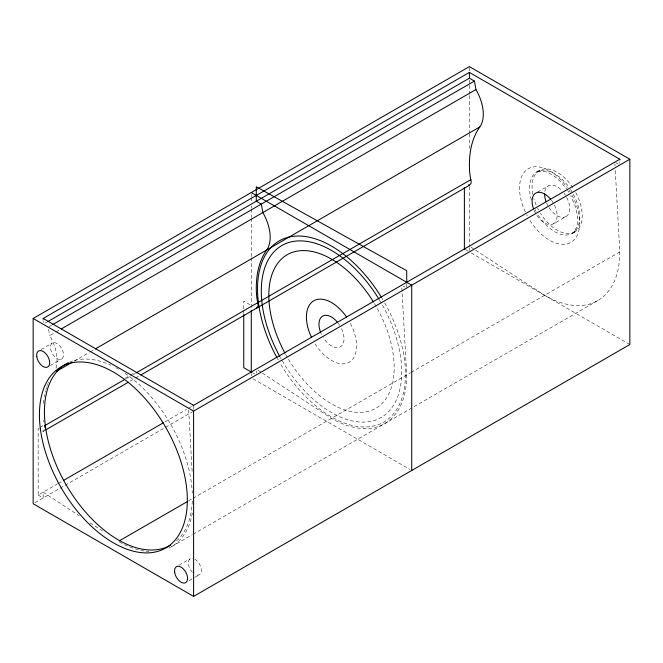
<?xml version="1.0" encoding="UTF-8"?>
<svg xmlns="http://www.w3.org/2000/svg" width="663" height="663" viewBox="0 0 663 663"><rect width="100%" height="100%" fill="white"/><g stroke="black" fill="none" stroke-linecap="round" stroke-linejoin="round"><path stroke-width="0.5" stroke-dasharray="3.31 2.49" d="M43.485 403.502L43.915 399.441M44.272 396.98L44.711 394.568M45.217 392.214L45.556 390.83M45.921 389.471L46.443 387.689M46.866 386.388L47.164 385.526M47.471 384.681L47.786 383.844M48.117 383.015L48.457 382.203M42.241 430.834L43.178 431.373L44.694 429.583A6.721 3.887 60 0 0 44.802 429.234M44.951 323.237L46.733 322.21M49.079 326.644L51.747 325.102M55.99 368.106A35.454 20.47 60 0 0 49.733 335.611L55.062 332.536M55.949 332.022L59.496 329.975M41.156 349.525L52.36 343.053M50.371 365.495L61.576 359.023M74.024 361.227L89.115 352.517M90.011 352.003L93.558 349.948M39.954 427.444L43.534 425.381M125.017 378.333L129.492 375.755M130.387 375.233L133.976 373.17M126.351 378.54L129.898 376.493M133.454 374.438L135.227 373.41M43.178 431.373L44.951 430.353M130.197 381.134L134.639 378.573M135.525 378.059L139.968 375.498M539.417 170.524L536.906 171.966L539.989 170.938L538.903 171.129L544.746 171.402L548.666 172.803L553.514 175.604L560.492 181.538L566.542 188.872M537.536 192.079L548.276 185.872M39.1 429.027L38.164 428.48L38.164 495.07L57.698 483.791M58.278 483.46L62.14 481.222M164.83 421.941L186.452 409.452M188.59 408.217L192.668 405.864M34.94 502.72L192.602 411.698M534.113 210.328A17.727 10.235 60 0 0 553.472 223.821L566.003 216.577A17.727 10.235 60 0 0 564.006 193.074M575.766 192.593A35.454 20.47 60 0 1 574.871 231.934L572.368 233.376L574.796 231.23L574.083 232.067L576.777 226.879L577.606 221.434L577.382 215.699L575.327 206.4L570.752 195.684M188.541 500.888L192.096 498.833M192.983 498.327L410.53 372.722M411.151 372.357L619.822 251.89L615.223 169.62M171.576 546.652L192.171 534.768M193.066 534.245L597.794 300.579M179.051 565.199L190.248 558.735M189.129 580.672L194.3 577.688M195.162 577.191L199.472 574.705M615.745 162.684L618.256 164.134M465.633 249.719L468.136 251.169M471.186 252.926L628.955 344.014M403.369 286.143L405.043 287.112M250.017 304.723L243.752 301.101L243.752 309.298M252.702 372.855L254.493 373.891M253.067 378.855L409.933 469.429M38.164 495.07L43.178 497.963L43.178 492.17L79.22 515.756M470.962 247.125L473.307 248.666M475.661 250.2L544.605 295.317A106.37 61.41 60 0 0 619.822 251.89M258.015 370.269L261.471 372.531M262.341 373.095L331.5 418.353A106.37 61.41 60 0 0 406.717 374.926L401.811 287.245M90.185 522.933L103.503 531.643M567.661 190.521L568.746 192.212M48.581 329.271L49.733 335.611M614.908 164.01L615.015 165.883M188.698 410.082L192.245 473.655M619.822 161.78L619.822 163.231M469.396 67.643L469.396 71.786M469.396 80.066L469.396 84.209M469.396 85.237L469.396 94.552M469.396 95.588L469.396 132.857M469.396 133.893L469.396 148.379M469.396 186.676L469.396 246.711M469.396 247.747L469.396 250.44M406.717 283.988L406.717 287.054M256.283 371.065L256.283 372.996M251.269 194.607L251.269 196.679M251.269 197.715L251.269 201.859M251.269 205.994L251.269 208.066M251.269 209.102L251.269 217.381M251.269 218.417L251.269 256.714M251.269 257.75L251.269 309.505M251.269 373.683L251.269 375.747M243.752 310.325L243.752 313.392M193.604 406.767L193.604 409.303M43.178 320.643L43.178 322.45M574.871 231.934A35.454 20.47 60 0 1 540.353 213.038M538.522 209.864A35.454 20.47 60 0 1 537.676 208.24M536.16 204.95A35.454 20.47 60 0 1 533.831 198.428M532.828 194.267A35.454 20.47 60 0 1 544.207 168.957A35.454 20.47 60 0 1 573.934 189.419M43.899 421.95A41.015 23.677 60 0 1 43.667 420.317M149.059 551.541A106.37 61.41 60 0 1 146.075 551.276M144.103 551.003A106.37 61.41 60 0 1 119.241 541.87M192.353 513.038A106.37 61.41 60 0 1 166.653 549.014M570.429 189.311A35.454 20.47 60 0 1 573.686 232.489A35.454 20.47 60 0 1 537.85 214.489M536.011 211.306A35.454 20.47 60 0 1 535.165 209.674M531.32 199.853A35.454 20.47 60 0 1 538.779 171.095A35.454 20.47 60 0 1 568.332 186.328M571.97 195.212A42.548 24.564 60 0 1 570.619 242.575A42.548 24.564 60 0 1 528.908 218.807M527.276 215.923A42.548 24.564 60 0 1 526.754 214.945M525.303 211.986A42.548 24.564 60 0 1 528.345 168.725A42.548 24.564 60 0 1 567.337 187.72M569.177 190.455A42.548 24.564 60 0 1 570.337 192.336M566.003 216.577A17.727 10.235 60 0 1 546.652 203.093M544.82 191.474A17.727 10.235 60 0 1 561.76 190.43M551.467 200.309A17.727 10.235 60 0 1 553.472 223.821M69.275 362.329A104.597 60.391 60 0 1 110.895 365.247M115.901 367.741A104.597 60.391 60 0 1 118.395 369.134M125.042 373.319A104.597 60.391 60 0 1 192.278 493.355M192.278 501.037A104.597 60.391 60 0 1 175.811 541.514M194.864 559.191A9.216 5.321 60 0 1 201.378 570.478A9.216 5.321 60 0 1 194.864 574.241M192.461 572.335A9.216 5.321 60 0 1 188.342 562.953A9.216 5.321 60 0 1 192.461 558.337M384.722 302.925A104.597 60.391 60 0 1 383.794 422.082A104.597 60.391 60 0 1 280.142 363.307M278.278 360.075A104.597 60.391 60 0 1 277.366 358.443M381.896 298.093A104.597 60.391 60 0 1 382.858 299.693M379.601 300.223A99.276 57.316 60 0 1 381.142 417.475A99.276 57.316 60 0 1 280.366 357.514M350.445 323.478A35.454 20.47 60 0 1 349.227 362.205A35.454 20.47 60 0 1 315.082 343.898M341.536 328.616A17.727 10.235 60 0 1 340.044 347.022A17.727 10.235 60 0 1 323.287 337.699M321.464 334.384A17.727 10.235 60 0 1 320.958 333.24M338.279 323.237A17.727 10.235 60 0 1 339.713 325.301M374.446 303.571A88.643 51.175 60 0 1 375.598 408.391A88.643 51.175 60 0 1 285.405 353.934M573.255 232.779L572.409 233.434L573.263 232.804M537.85 171.477L536.881 171.899L537.875 171.493M50.57 348.771A9.216 5.321 60 0 0 61.236 359.197A9.216 5.321 60 0 0 59.098 345.158A9.216 5.321 60 0 0 50.57 348.771"/><path stroke-width="0.99" d="M47.62 321.696L469.396 78.193L474.41 81.085L475.943 89.538A35.454 20.47 60 0 1 479.813 126.948C470.829 139.586 468.741 155.764 469.57 170.905A41.015 23.677 60 0 0 470.846 179.623L471.169 182.002A6.721 3.887 60 0 1 470.912 183.51L469.396 185.3L140.854 374.985M256.283 308.336L257.799 306.546A6.721 3.887 60 0 0 258.064 305.038L257.766 302.668A41.015 23.677 60 0 1 256.49 293.949M33.15 318.472L469.396 66.607L629.85 159.244L629.85 344.528L193.604 596.393L33.15 503.756L33.15 318.472L193.604 411.11L629.85 159.244M43.178 319.193L43.178 318.472L469.396 72.4L619.822 159.244L619.822 159.974M52.634 324.597L474.41 81.085M61.278 328.947L475.943 89.538M56.264 371.479L72.25 362.255M95.331 348.929L479.813 126.948M44.653 425.704L124.569 379.567M136.114 372.904L470.871 179.632M45.846 429.839L128.423 382.161M63.598 480.385L163.363 422.787M193.032 405.648L619.822 159.244M119.282 540.875L187.654 501.402M468.451 184.762L469.396 185.3M465.003 249.354L464.382 248.998L464.382 187.53M251.269 192.543L411.731 285.181L411.731 470.457M251.807 372.341L243.752 367.692L243.752 314.419M43.178 318.472L193.604 405.317L193.604 406.046M44.769 426.218L44.951 427.643M256.465 293.941C255.636 278.8 257.725 262.623 266.708 249.984A35.454 20.47 60 0 0 262.838 212.574L261.297 204.121L256.283 201.229L256.283 186.751L406.717 270.703L406.717 282.968M469.396 72.4L469.396 78.193M251.269 310.541L251.269 372.647M193.604 411.11L193.604 596.393M546.005 201.444A17.727 10.235 60 0 1 544.605 193.986M533.475 208.679A17.727 10.235 60 0 1 535.745 193.107A17.727 10.235 60 0 1 550.365 198.933M170.689 545.119A104.597 60.391 60 0 1 64.949 482.714A104.597 60.391 60 0 1 68.463 362.702M276.919 357.622A104.597 60.391 60 0 1 279.206 240.918A104.597 60.391 60 0 1 381.416 297.297M279.877 356.628A99.276 57.316 60 0 1 281.858 245.525A99.276 57.316 60 0 1 379.07 299.361M311.428 337.26A35.454 20.47 60 0 1 313.773 300.795A35.454 20.47 60 0 1 346.525 316.997M320.494 332.088A17.727 10.235 60 0 1 322.632 316.143A17.727 10.235 60 0 1 337.508 322.268M284.974 353.139A88.643 51.175 60 0 1 287.178 254.733A88.643 51.175 60 0 1 373.501 302.03M40.344 428.729A104.597 60.391 60 0 0 159.998 550.646A104.597 60.391 60 0 0 139.794 392.919A104.597 60.391 60 0 0 40.344 428.729M36.738 356.47A9.216 5.321 60 0 0 47.288 367.219A9.216 5.321 60 0 0 45.507 353.313A9.216 5.321 60 0 0 36.738 356.47M174.634 572.152A9.216 5.321 60 0 0 185.184 582.893A9.216 5.321 60 0 0 183.402 568.995A9.216 5.321 60 0 0 174.634 572.152"/></g></svg>
